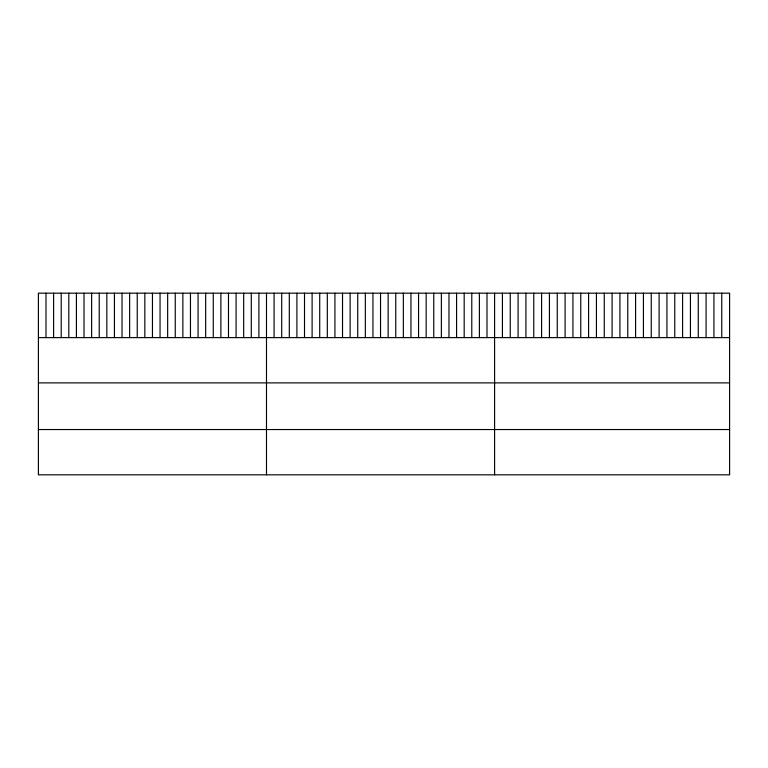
<?xml version="1.0" encoding="UTF-8"?>
<svg xmlns="http://www.w3.org/2000/svg" width="768" height="768" viewBox="0 0 768 768"><rect width="100%" height="100%" fill="white"/><g stroke="black" fill="none" stroke-linecap="round" stroke-linejoin="round"><path stroke-width="1.15" d="M729.6 337.603L729.6 474.826L38.4 474.826L38.4 293.174L729.6 293.174L729.6 337.603L38.4 337.603M38.4 382.886L729.6 382.886M38.4 429.542L729.6 429.542M721.766 293.174L721.766 337.603M713.933 293.174L713.933 337.603M706.099 293.174L706.099 337.603M698.266 293.174L698.266 337.603M690.432 293.174L690.432 337.603M682.598 293.174L682.598 337.603M674.765 293.174L674.765 337.603M666.931 293.174L666.931 337.603M659.098 293.174L659.098 337.603M651.264 293.174L651.264 337.603M643.43 293.174L643.43 337.603M635.597 293.174L635.597 337.603M627.763 293.174L627.763 337.603M619.93 293.174L619.93 337.603M612.096 293.174L612.096 337.603M604.262 293.174L604.262 337.603M596.429 293.174L596.429 337.603M588.595 293.174L588.595 337.603M580.762 293.174L580.762 337.603M572.928 293.174L572.928 337.603M565.094 293.174L565.094 337.603M557.261 293.174L557.261 337.603M549.427 293.174L549.427 337.603M541.594 293.174L541.594 337.603M533.76 293.174L533.76 337.603M525.926 293.174L525.926 337.603M518.093 293.174L518.093 337.603M510.259 293.174L510.259 337.603M502.426 293.174L502.426 337.603M494.592 293.174L494.592 474.826M486.989 293.174L486.989 337.603M479.386 293.174L479.386 337.603M471.782 293.174L471.782 337.603M464.179 293.174L464.179 337.603M456.576 293.174L456.576 337.603M448.973 293.174L448.973 337.603M441.37 293.174L441.37 337.603M433.766 293.174L433.766 337.603M426.163 293.174L426.163 337.603M418.56 293.174L418.56 337.603M410.957 293.174L410.957 337.603M403.354 293.174L403.354 337.603M395.75 293.174L395.75 337.603M388.147 293.174L388.147 337.603M380.544 293.174L380.544 337.603M372.941 293.174L372.941 337.603M365.338 293.174L365.338 337.603M357.734 293.174L357.734 337.603M350.131 293.174L350.131 337.603M342.528 293.174L342.528 337.603M334.925 293.174L334.925 337.603M327.322 293.174L327.322 337.603M319.718 293.174L319.718 337.603M312.115 293.174L312.115 337.603M304.512 293.174L304.512 337.603M296.909 293.174L296.909 337.603M289.306 293.174L289.306 337.603M281.702 293.174L281.702 337.603M274.099 293.174L274.099 337.603M266.496 293.174L266.496 474.826M258.893 293.174L258.893 337.603M251.29 293.174L251.29 337.603M243.686 293.174L243.686 337.603M236.083 293.174L236.083 337.603M228.48 293.174L228.48 337.603M220.877 293.174L220.877 337.603M213.274 293.174L213.274 337.603M205.67 293.174L205.67 337.603M198.067 293.174L198.067 337.603M190.464 293.174L190.464 337.603M182.861 293.174L182.861 337.603M175.258 293.174L175.258 337.603M167.654 293.174L167.654 337.603M160.051 293.174L160.051 337.603M152.448 293.174L152.448 337.603M144.845 293.174L144.845 337.603M137.242 293.174L137.242 337.603M129.638 293.174L129.638 337.603M122.035 293.174L122.035 337.603M114.432 293.174L114.432 337.603M106.829 293.174L106.829 337.603M99.226 293.174L99.226 337.603M91.622 293.174L91.622 337.603M84.019 293.174L84.019 337.603M76.416 293.174L76.416 337.603M68.813 293.174L68.813 337.603M61.21 293.174L61.21 337.603M53.606 293.174L53.606 337.603M46.003 293.174L46.003 337.603"/></g></svg>
